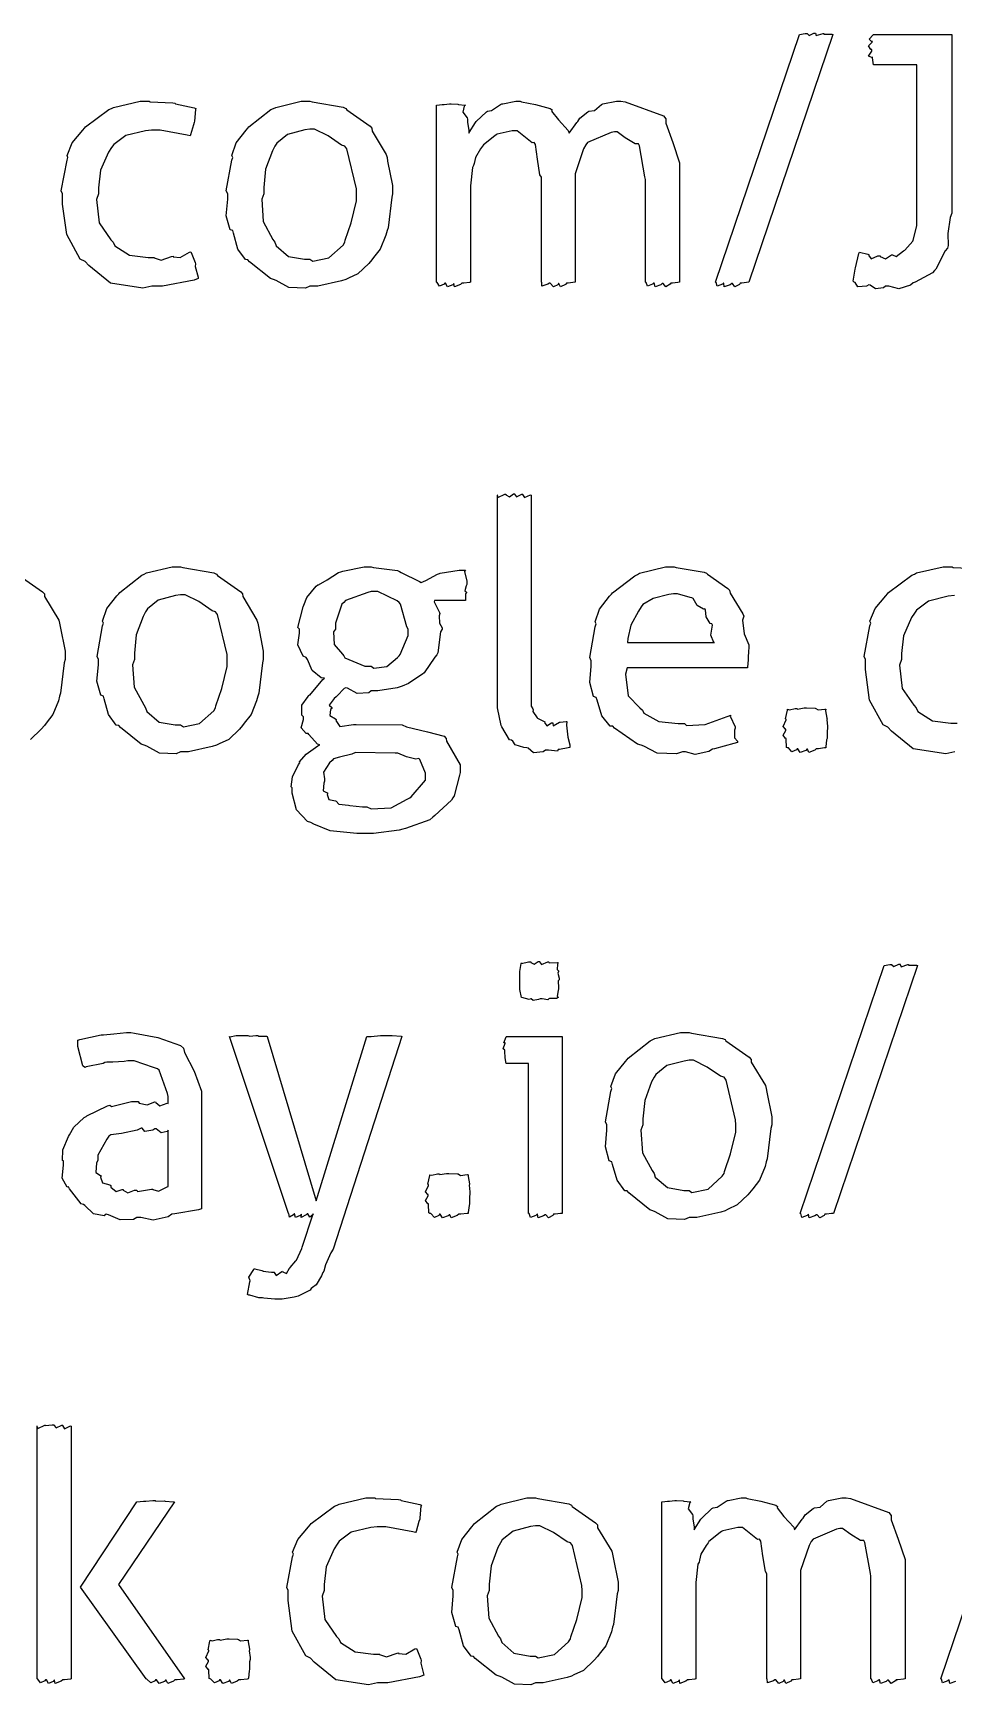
# Model space of a CAD drawing. Extents: x 1.97 to 9.39, y 0.66 to 7.28.
# Drawn here: x 4.143 to 4.588, y 0.698 to 1.497 of the extents above; entities that cross this region are included whole.
import ezdxf

# ---------------------------------------------------------------- set-up
doc = ezdxf.new("R2010")
doc.units = 0
doc.layers.get('0').update_dxf_attribs({"linetype": 'CONTINUOUS'})

msp = doc.modelspace()

# ---------------------------------------------------------------- linework, layer by layer
at = {"color": 0}
for points in [[(4.51313, 1.49621), (4.51313, 1.49621), (4.5159, 1.49664), (4.51682, 1.49664), (4.51676, 1.49658), (4.51774, 1.49567), (4.52013, 1.49685), (4.52094, 1.49685), (4.52083, 1.49675), (4.52126, 1.49561), (4.52453, 1.49669), (4.52485, 1.49664), (4.52485, 1.49636), (4.52881, 1.49631), (4.52919, 1.49621), (4.48861, 1.37641), (4.48757, 1.37636), (4.48525, 1.37598), (4.48449, 1.37598), (4.4841, 1.37538), (4.48193, 1.37419), (4.48074, 1.37576), (4.48036, 1.37576), (4.4796, 1.37522), (4.47678, 1.37419), (4.47657, 1.37598), (4.47646, 1.37598), (4.47586, 1.37543), (4.47325, 1.37446), (4.47276, 1.37636), (4.47254, 1.37641), (4.51313, 1.49621)], [(4.56988, 1.48144), (4.54883, 1.48144), (4.54883, 1.48144), (4.54839, 1.48481), (4.54839, 1.48514), (4.54807, 1.48497), (4.5465, 1.48562), (4.54818, 1.48807), (4.54818, 1.48882), (4.54769, 1.48893), (4.5465, 1.49061), (4.54833, 1.4924), (4.54839, 1.49274), (4.54801, 1.49274), (4.54688, 1.49393), (4.54878, 1.49599), (4.54883, 1.49621), (4.58681, 1.49621), (4.58681, 1.40983), (4.58594, 1.40771), (4.5849, 1.3999), (4.58496, 1.3941), (4.58464, 1.3929), (4.58356, 1.3916), (4.579, 1.38276), (4.57835, 1.38205), (4.57747, 1.38091), (4.56912, 1.37652), (4.56814, 1.37619), (4.56685, 1.375), (4.56108, 1.37321), (4.55626, 1.37446), (4.55469, 1.37446), (4.55382, 1.37375), (4.54992, 1.37316), (4.54731, 1.375), (4.54665, 1.37511), (4.54557, 1.37451), (4.54139, 1.37413), (4.54004, 1.3763), (4.5395, 1.37641), (4.53907, 1.37695), (4.54004, 1.38276), (4.54015, 1.38336), (4.54015, 1.38336), (4.54189, 1.39031), (4.5421, 1.39094), (4.5421, 1.39094), (4.54622, 1.38997), (4.54665, 1.38986), (4.5465, 1.38954), (4.54779, 1.3877), (4.551, 1.38921), (4.55208, 1.38921), (4.55214, 1.38878), (4.55464, 1.38775), (4.55761, 1.3896), (4.55817, 1.38965), (4.55811, 1.3896), (4.55985, 1.38889), (4.56337, 1.3916), (4.56381, 1.39182), (4.56413, 1.39199), (4.56787, 1.39626), (4.56814, 1.39681), (4.56814, 1.39681), (4.56988, 1.40365), (4.56988, 1.40593), (4.56988, 1.48144)], [(4.21892, 1.39117), (4.21903, 1.39074), (4.22092, 1.38596), (4.22108, 1.38531), (4.22097, 1.38401), (4.22233, 1.3788), (4.22239, 1.37815), (4.22038, 1.37739), (4.20508, 1.37446), (4.20003, 1.37446), (4.19564, 1.37348), (4.17996, 1.37598), (4.16949, 1.38444), (4.16769, 1.38639), (4.16542, 1.38759), (4.15886, 1.39942), (4.15685, 1.41422), (4.15685, 1.41917), (4.15614, 1.42063), (4.15901, 1.43539), (4.15944, 1.43674), (4.15901, 1.43772), (4.16151, 1.44379), (4.16661, 1.44987), (4.16749, 1.45085), (4.16792, 1.45144), (4.17919, 1.45985), (4.1805, 1.46039), (4.18147, 1.46094), (4.19439, 1.46386), (4.19874, 1.46386), (4.19917, 1.46354), (4.21018, 1.46317), (4.2111, 1.463), (4.21143, 1.46262), (4.22049, 1.46072), (4.22131, 1.46039), (4.22103, 1.4599), (4.22054, 1.45432), (4.22043, 1.45367), (4.22011, 1.45242), (4.21869, 1.44764), (4.21847, 1.44715), (4.21707, 1.44754), (4.2041, 1.44997), (4.19982, 1.44997), (4.19689, 1.44965), (4.18739, 1.44737), (4.18158, 1.44293), (4.1805, 1.44151), (4.1791, 1.43935), (4.17524, 1.4305), (4.17421, 1.42204), (4.17421, 1.41917), (4.17324, 1.41639), (4.17453, 1.40517), (4.18018, 1.39697), (4.18137, 1.39572), (4.18213, 1.39404), (4.18924, 1.38954), (4.19814, 1.38835), (4.20111, 1.38835), (4.20107, 1.38813), (4.20449, 1.38704), (4.20953, 1.38889), (4.21024, 1.389), (4.21029, 1.38867), (4.21376, 1.38829), (4.21815, 1.39094), (4.21892, 1.39117)], [(4.27642, 1.37446), (4.27425, 1.37348), (4.26622, 1.37381), (4.2601, 1.37717), (4.25885, 1.37771), (4.25738, 1.3782), (4.24729, 1.38628), (4.24647, 1.38726), (4.24528, 1.38737), (4.2416, 1.39247), (4.23947, 1.40007), (4.2391, 1.40136), (4.23785, 1.40181), (4.23594, 1.40858), (4.23671, 1.41656), (4.23671, 1.41917), (4.236, 1.42063), (4.23867, 1.43539), (4.2391, 1.43674), (4.23861, 1.43772), (4.24078, 1.44379), (4.24561, 1.44987), (4.24647, 1.45085), (4.24696, 1.45144), (4.2576, 1.45985), (4.25885, 1.46039), (4.25987, 1.46094), (4.27225, 1.46386), (4.27642, 1.46386), (4.27756, 1.46354), (4.29254, 1.46099), (4.29378, 1.46039), (4.29422, 1.45979), (4.3055, 1.45188), (4.30637, 1.45085), (4.30647, 1.44949), (4.31332, 1.43815), (4.31375, 1.43674), (4.31401, 1.435), (4.31635, 1.42312), (4.31635, 1.41917), (4.31597, 1.41749), (4.31418, 1.40278), (4.31375, 1.40136), (4.31315, 1.39914), (4.31044, 1.39247), (4.30718, 1.38829), (4.30637, 1.38726), (4.30485, 1.38542), (4.29964, 1.38048), (4.29503, 1.37831), (4.29378, 1.37771), (4.29172, 1.37706), (4.28022, 1.37446), (4.27642, 1.37446)], [(4.33757, 1.46192), (4.33757, 1.46192), (4.33778, 1.46197), (4.34039, 1.46235), (4.34125, 1.46235), (4.34125, 1.46229), (4.34386, 1.46257), (4.34472, 1.46257), (4.34472, 1.46257), (4.34793, 1.4624), (4.34819, 1.46235), (4.34819, 1.46235), (4.35135, 1.46203), (4.35167, 1.46192), (4.35107, 1.46158), (4.35037, 1.45865), (4.35243, 1.45589), (4.35254, 1.45518), (4.3526, 1.45378), (4.35319, 1.44982), (4.35319, 1.44846), (4.35335, 1.44879), (4.3565, 1.45367), (4.35688, 1.4541), (4.35688, 1.4541), (4.36176, 1.45876), (4.36231, 1.4591), (4.36231, 1.4591), (4.36426, 1.45942), (4.3686, 1.46235), (4.36925, 1.46257), (4.36963, 1.46257), (4.37597, 1.46386), (4.37815, 1.46386), (4.37879, 1.46354), (4.38542, 1.46229), (4.39264, 1.46044), (4.39356, 1.45975), (4.39328, 1.4591), (4.3966, 1.45497), (4.40132, 1.44971), (4.40181, 1.44846), (4.40181, 1.44846), (4.40549, 1.45367), (4.40593, 1.4541), (4.40593, 1.4541), (4.4069, 1.45574), (4.41081, 1.45876), (4.41135, 1.4591), (4.41135, 1.45904), (4.41407, 1.45942), (4.41743, 1.46235), (4.41808, 1.46257), (4.41808, 1.46257), (4.42458, 1.46386), (4.42676, 1.46386), (4.42882, 1.46354), (4.44732, 1.45682), (4.44846, 1.4554), (4.44846, 1.45324), (4.45182, 1.44396), (4.45518, 1.43419), (4.45518, 1.43088), (4.45518, 1.37641), (4.45437, 1.37636), (4.45171, 1.37598), (4.45085, 1.37598), (4.45057, 1.37543), (4.44851, 1.37419), (4.44715, 1.37576), (4.44672, 1.37576), (4.44607, 1.37522), (4.44336, 1.37419), (4.44282, 1.37598), (4.4426, 1.37598), (4.44206, 1.37543), (4.43961, 1.37446), (4.43896, 1.37636), (4.43869, 1.37641), (4.43869, 1.42611), (4.43842, 1.42736), (4.43576, 1.44233), (4.43522, 1.44325), (4.4336, 1.44331), (4.42887, 1.44624), (4.42497, 1.44911), (4.42372, 1.44911), (4.4221, 1.44883), (4.41069, 1.4439), (4.40983, 1.44282), (4.40875, 1.44092), (4.40462, 1.42887), (4.40462, 1.42481), (4.40462, 1.37641), (4.4036, 1.37636), (4.40126, 1.37598), (4.4005, 1.37598), (4.39996, 1.37538), (4.39757, 1.37419), (4.39681, 1.37576), (4.3966, 1.37576), (4.39626, 1.37522), (4.39415, 1.37419), (4.39264, 1.37598), (4.39225, 1.37598), (4.3915, 1.37543), (4.38861, 1.37446), (4.38851, 1.37641), (4.38835, 1.37641), (4.38835, 1.42719), (4.38764, 1.42833), (4.38639, 1.43588), (4.38542, 1.44303), (4.38487, 1.4439), (4.3839, 1.44385), (4.37663, 1.44954), (4.37424, 1.44954), (4.37283, 1.44928), (4.36703, 1.44792), (4.36643, 1.4476), (4.36578, 1.44715), (4.36035, 1.44282), (4.35992, 1.44217), (4.35894, 1.44092), (4.3565, 1.43674), (4.35585, 1.43381), (4.35558, 1.43283), (4.35504, 1.43186), (4.35406, 1.42301), (4.35406, 1.42003), (4.35406, 1.37641), (4.35357, 1.37636), (4.35081, 1.37598), (4.34993, 1.37598), (4.34918, 1.37538), (4.34636, 1.37419), (4.34608, 1.37576), (4.34603, 1.37576), (4.34549, 1.37516), (4.34293, 1.37419), (4.34201, 1.37598), (4.34169, 1.37598), (4.34136, 1.37543), (4.33914, 1.37446), (4.33789, 1.37636), (4.33757, 1.37641), (4.33757, 1.46192)], [(4.27642, 1.38748), (4.27778, 1.38656), (4.2856, 1.38818), (4.29243, 1.39437), (4.29335, 1.39572), (4.29351, 1.39671), (4.29639, 1.40517), (4.29899, 1.41569), (4.29899, 1.41917), (4.29889, 1.42156), (4.29428, 1.44081), (4.29335, 1.44217), (4.29167, 1.44271), (4.28521, 1.4471), (4.2786, 1.45042), (4.27642, 1.45042), (4.27399, 1.45003), (4.26563, 1.44781), (4.26036, 1.44358), (4.2595, 1.44217), (4.25831, 1.43994), (4.25499, 1.43104), (4.25407, 1.42215), (4.25407, 1.41917), (4.2531, 1.41661), (4.2539, 1.40571), (4.25857, 1.39714), (4.2595, 1.39572), (4.2601, 1.39393), (4.266, 1.38889), (4.27382, 1.38748), (4.27642, 1.38748)], [(4.36719, 1.27355), (4.36703, 1.27344), (4.36735, 1.27241), (4.37071, 1.27398), (4.3711, 1.27398), (4.37115, 1.27365), (4.37294, 1.27273), (4.37478, 1.2742), (4.37543, 1.2742), (4.37532, 1.27393), (4.37631, 1.27268), (4.37896, 1.27403), (4.37935, 1.27398), (4.37918, 1.27376), (4.3801, 1.2723), (4.38314, 1.2736), (4.38346, 1.27355), (4.38346, 1.17719), (4.38336, 1.17584), (4.38346, 1.17155), (4.38417, 1.1703), (4.38433, 1.16981), (4.38428, 1.169), (4.38629, 1.16596), (4.3865, 1.16569), (4.3865, 1.16569), (4.38965, 1.16406), (4.38997, 1.16395), (4.38986, 1.16363), (4.39094, 1.16206), (4.39328, 1.16352), (4.3941, 1.16352), (4.39388, 1.1633), (4.39399, 1.16206), (4.39703, 1.16374), (4.39735, 1.16374), (4.39735, 1.16374), (4.40039, 1.16417), (4.40061, 1.16417), (4.40044, 1.16233), (4.4011, 1.15652), (4.40213, 1.15283), (4.40213, 1.15158), (4.40121, 1.15142), (4.39703, 1.15055), (4.39649, 1.1505), (4.39611, 1.14985), (4.39182, 1.15028), (4.3904, 1.15028), (4.38926, 1.14952), (4.38456, 1.14898), (4.38194, 1.1512), (4.38129, 1.15137), (4.37989, 1.15153), (4.37571, 1.15283), (4.37446, 1.15462), (4.37392, 1.15506), (4.37289, 1.15522), (4.36925, 1.16151), (4.36893, 1.16222), (4.36893, 1.16222), (4.36719, 1.17068), (4.36719, 1.1735), (4.36719, 1.27355)], [(4.21392, 1.14941), (4.21175, 1.14844), (4.20372, 1.14876), (4.1976, 1.15213), (4.19635, 1.15267), (4.19488, 1.15316), (4.18479, 1.16124), (4.18397, 1.16222), (4.18278, 1.16233), (4.1791, 1.16743), (4.17697, 1.17502), (4.1766, 1.17632), (4.17535, 1.17676), (4.17344, 1.18354), (4.17421, 1.19152), (4.17421, 1.19412), (4.1735, 1.19558), (4.17617, 1.21034), (4.1766, 1.2117), (4.17611, 1.21267), (4.17828, 1.21875), (4.18311, 1.22483), (4.18397, 1.2258), (4.18446, 1.2264), (4.1951, 1.23481), (4.19635, 1.23535), (4.19737, 1.23589), (4.20975, 1.23882), (4.21392, 1.23882), (4.21506, 1.2385), (4.23004, 1.23595), (4.23128, 1.23535), (4.23172, 1.23475), (4.243, 1.22683), (4.24387, 1.2258), (4.24397, 1.22445), (4.25082, 1.21311), (4.25125, 1.2117), (4.25151, 1.20996), (4.25385, 1.19808), (4.25385, 1.19412), (4.25347, 1.19244), (4.25168, 1.17773), (4.25125, 1.17632), (4.25065, 1.1741), (4.24794, 1.16743), (4.24468, 1.16325), (4.24387, 1.16222), (4.24235, 1.16037), (4.23714, 1.15544), (4.23253, 1.15327), (4.23128, 1.15267), (4.22922, 1.15202), (4.21772, 1.14941), (4.21392, 1.14941)], [(4.32107, 1.16243), (4.32319, 1.16146), (4.33328, 1.15918), (4.34125, 1.15696), (4.34233, 1.15593), (4.3425, 1.15457), (4.34907, 1.14323), (4.34907, 1.13943), (4.34874, 1.13818), (4.34614, 1.1282), (4.3456, 1.12728), (4.34494, 1.12608), (4.33686, 1.1186), (4.33583, 1.11795), (4.33442, 1.11664), (4.32269, 1.11241), (4.32129, 1.11209), (4.31956, 1.11155), (4.30718, 1.10992), (4.30306, 1.10992), (4.29904, 1.10992), (4.28618, 1.11127), (4.27832, 1.11448), (4.27681, 1.11534), (4.27522, 1.11578), (4.26997, 1.12147), (4.2679, 1.12945), (4.2679, 1.13205), (4.26736, 1.13249), (4.26801, 1.13742), (4.27094, 1.14334), (4.2716, 1.14421), (4.27138, 1.14459), (4.27458, 1.14827), (4.28017, 1.15234), (4.28114, 1.15289), (4.28011, 1.15316), (4.27588, 1.15777), (4.2755, 1.15831), (4.27468, 1.15831), (4.27214, 1.16108), (4.27333, 1.16504), (4.27333, 1.16634), (4.27251, 1.16716), (4.27251, 1.17198), (4.2755, 1.17627), (4.27593, 1.17698), (4.27636, 1.17676), (4.28271, 1.18446), (4.28353, 1.185), (4.2819, 1.18517), (4.27746, 1.18875), (4.27518, 1.19401), (4.27463, 1.19499), (4.27317, 1.19575), (4.27056, 1.20117), (4.27138, 1.20681), (4.27138, 1.20866), (4.27056, 1.20958), (4.27317, 1.21951), (4.27354, 1.22038), (4.27354, 1.22038), (4.2749, 1.22396), (4.27951, 1.22949), (4.28028, 1.23014), (4.28065, 1.23009), (4.28472, 1.23264), (4.29025, 1.23611), (4.29135, 1.23644), (4.29226, 1.23671), (4.30263, 1.23882), (4.3061, 1.23882), (4.30713, 1.2385), (4.31874, 1.23703), (4.31976, 1.23665), (4.32058, 1.23617), (4.32943, 1.23177), (4.33018, 1.23123), (4.33018, 1.23123), (4.33242, 1.23231), (4.33811, 1.2353), (4.33908, 1.23557), (4.33936, 1.23579), (4.34858, 1.2373), (4.35167, 1.2373), (4.35124, 1.2366), (4.35232, 1.23193), (4.35232, 1.23036), (4.35194, 1.22971), (4.35135, 1.22732), (4.35211, 1.22667), (4.35211, 1.22645), (4.35157, 1.2258), (4.35167, 1.22287), (4.35167, 1.22255), (4.33669, 1.22255), (4.33653, 1.22195), (4.33914, 1.21685), (4.33931, 1.21625), (4.33892, 1.21522), (4.33908, 1.21159), (4.34039, 1.20942), (4.34039, 1.20866), (4.33963, 1.20741), (4.33822, 1.19727), (4.33778, 1.19629), (4.33681, 1.19515), (4.3316, 1.18761), (4.33083, 1.18696), (4.32915, 1.18582), (4.32411, 1.18251), (4.32101, 1.18126), (4.31999, 1.18088), (4.31868, 1.18045), (4.30925, 1.17893), (4.3061, 1.17893), (4.3049, 1.17795), (4.29926, 1.17763), (4.29465, 1.18023), (4.29372, 1.18045), (4.29303, 1.18012), (4.28956, 1.17659), (4.28917, 1.17611), (4.28819, 1.17524), (4.28581, 1.17204), (4.287, 1.1709), (4.287, 1.17046), (4.2864, 1.16992), (4.28608, 1.16694), (4.28879, 1.16547), (4.28917, 1.16504), (4.2889, 1.16455), (4.2909, 1.16168), (4.29747, 1.16271), (4.29872, 1.16265), (4.32107, 1.16243)], [(4.42979, 1.19), (4.42893, 1.18696), (4.43033, 1.17659), (4.43599, 1.17068), (4.43718, 1.1696), (4.43788, 1.16819), (4.44504, 1.16417), (4.45443, 1.16309), (4.45757, 1.16309), (4.45856, 1.16211), (4.4675, 1.16265), (4.47814, 1.16656), (4.47993, 1.16721), (4.47965, 1.16661), (4.48199, 1.16157), (4.4821, 1.16092), (4.48167, 1.15994), (4.48172, 1.15625), (4.48313, 1.15457), (4.48318, 1.15397), (4.48144, 1.15343), (4.47211, 1.15093), (4.47103, 1.15072), (4.46924, 1.14958), (4.46268, 1.14811), (4.45801, 1.14941), (4.45649, 1.14941), (4.45372, 1.14849), (4.44428, 1.14876), (4.43788, 1.15213), (4.43653, 1.15267), (4.43474, 1.1531), (4.42372, 1.16081), (4.42285, 1.16178), (4.42156, 1.16189), (4.41754, 1.16688), (4.41525, 1.17437), (4.41482, 1.17567), (4.41351, 1.17622), (4.41168, 1.18294), (4.41243, 1.19086), (4.41243, 1.19347), (4.41174, 1.19504), (4.41439, 1.20991), (4.41482, 1.21126), (4.41433, 1.21229), (4.4165, 1.21843), (4.42133, 1.22461), (4.42219, 1.22559), (4.42269, 1.22624), (4.43349, 1.23459), (4.43479, 1.23513), (4.43582, 1.23573), (4.44835, 1.23882), (4.45258, 1.23882), (4.4535, 1.2385), (4.46707, 1.23633), (4.46821, 1.23579), (4.46858, 1.23524), (4.47851, 1.22846), (4.47928, 1.22754), (4.47954, 1.22613), (4.48579, 1.2162), (4.48622, 1.21495), (4.48557, 1.21311), (4.48643, 1.20649), (4.48861, 1.20112), (4.48861, 1.19933), (4.4885, 1.19841), (4.48839, 1.19477), (4.48839, 1.19434), (4.48828, 1.19385), (4.48796, 1.19032), (4.48796, 1.19), (4.42979, 1.19)], [(4.21392, 1.16243), (4.21528, 1.16151), (4.2231, 1.16314), (4.22993, 1.16932), (4.23085, 1.17068), (4.23101, 1.17166), (4.23389, 1.18012), (4.23649, 1.19065), (4.23649, 1.19412), (4.23639, 1.19651), (4.23178, 1.21577), (4.23085, 1.21712), (4.22917, 1.21767), (4.22271, 1.22206), (4.2161, 1.22537), (4.21392, 1.22537), (4.21149, 1.22499), (4.20313, 1.22277), (4.19786, 1.21853), (4.197, 1.21712), (4.19581, 1.2149), (4.19249, 1.206), (4.19157, 1.1971), (4.19157, 1.19412), (4.1906, 1.19157), (4.1914, 1.18066), (4.19607, 1.17209), (4.197, 1.17068), (4.1976, 1.16889), (4.2035, 1.16385), (4.21132, 1.16243), (4.21392, 1.16243)], [(4.3061, 1.19086), (4.30729, 1.18994), (4.31364, 1.19065), (4.31879, 1.19504), (4.31956, 1.19586), (4.3201, 1.19645), (4.32389, 1.20562), (4.32389, 1.20866), (4.32335, 1.20985), (4.32026, 1.22087), (4.31956, 1.22168), (4.31863, 1.22249), (4.30919, 1.22689), (4.3061, 1.22689), (4.30436, 1.2264), (4.29357, 1.22255), (4.29286, 1.22168), (4.29189, 1.22081), (4.28874, 1.2117), (4.28874, 1.20866), (4.28776, 1.20741), (4.28808, 1.20133), (4.29215, 1.19672), (4.29286, 1.19586), (4.29329, 1.19482), (4.3029, 1.19086), (4.3061, 1.19086)], [(4.47211, 1.20237), (4.47163, 1.20237), (4.47021, 1.20584), (4.47103, 1.21061), (4.47081, 1.21126), (4.46989, 1.21153), (4.46799, 1.21473), (4.46772, 1.21815), (4.46733, 1.21864), (4.46669, 1.21837), (4.4636, 1.22011), (4.46169, 1.22353), (4.46104, 1.22385), (4.46029, 1.22396), (4.45415, 1.2258), (4.45215, 1.2258), (4.44993, 1.22542), (4.44233, 1.22363), (4.43739, 1.22059), (4.43653, 1.21951), (4.43522, 1.21745), (4.43158, 1.21061), (4.43018, 1.20421), (4.43001, 1.20237), (4.47211, 1.20237)], [(4.50738, 1.15137), (4.50683, 1.15158), (4.50672, 1.1556), (4.50672, 1.15593), (4.50635, 1.15593), (4.50526, 1.15755), (4.50651, 1.15978), (4.50651, 1.16048), (4.50635, 1.16043), (4.50526, 1.16173), (4.50667, 1.16488), (4.50672, 1.16526), (4.5064, 1.16542), (4.50726, 1.16965), (4.50738, 1.17003), (4.50738, 1.17003), (4.50831, 1.16976), (4.51101, 1.17046), (4.51193, 1.17046), (4.51215, 1.17008), (4.5154, 1.17068), (4.5165, 1.17068), (4.5165, 1.17068), (4.52067, 1.17052), (4.52106, 1.17046), (4.52106, 1.17046), (4.52208, 1.16971), (4.52539, 1.17014), (4.52582, 1.17003), (4.52576, 1.16927), (4.52642, 1.16569), (4.52647, 1.16526), (4.52632, 1.16493), (4.52669, 1.16178), (4.52669, 1.1607), (4.52647, 1.15956), (4.52647, 1.15636), (4.52647, 1.15593), (4.52626, 1.15522), (4.52588, 1.1518), (4.52582, 1.15137), (4.52528, 1.15131), (4.52225, 1.15093), (4.52126, 1.15093), (4.52051, 1.15028), (4.51764, 1.14914), (4.51693, 1.15072), (4.51671, 1.15072), (4.51617, 1.15012), (4.51351, 1.14914), (4.51232, 1.15093), (4.51193, 1.15093), (4.51167, 1.15039), (4.5095, 1.14941), (4.50776, 1.15131), (4.50738, 1.15137)], [(4.2985, 1.1492), (4.29665, 1.14838), (4.29075, 1.14692), (4.28776, 1.146), (4.28722, 1.14529), (4.28592, 1.14421), (4.28299, 1.1397), (4.28353, 1.13645), (4.28353, 1.13531), (4.2831, 1.13428), (4.28288, 1.13053), (4.28478, 1.12967), (4.28504, 1.12923), (4.28478, 1.1288), (4.28564, 1.12641), (4.28874, 1.12576), (4.28917, 1.12554), (4.28917, 1.12554), (4.29047, 1.12408), (4.29503, 1.1237), (4.29568, 1.12359), (4.29579, 1.12348), (4.30186, 1.12294), (4.30393, 1.12294), (4.3061, 1.12185), (4.31575, 1.1224), (4.32351, 1.12657), (4.32476, 1.12728), (4.32542, 1.12771), (4.33236, 1.13569), (4.33236, 1.13835), (4.33225, 1.13911), (4.32964, 1.14573), (4.3291, 1.14616), (4.32769, 1.14594), (4.32319, 1.14708), (4.31896, 1.14876), (4.3176, 1.14876), (4.2985, 1.1492)], [(4.37864, 1.03076), (4.37864, 1.03076), (4.37799, 1.03456), (4.37799, 1.03488), (4.37799, 1.03488), (4.37799, 1.03814), (4.37799, 1.03923), (4.37793, 1.03939), (4.37799, 1.04237), (4.37799, 1.04335), (4.37799, 1.04335), (4.37853, 1.0472), (4.37864, 1.04747), (4.37869, 1.0472), (4.38206, 1.04791), (4.38319, 1.04791), (4.38319, 1.04769), (4.38487, 1.04677), (4.38683, 1.04812), (4.38753, 1.04812), (4.38743, 1.04796), (4.38835, 1.04671), (4.39144, 1.04796), (4.39187, 1.04791), (4.39208, 1.04742), (4.39611, 1.04758), (4.39643, 1.04747), (4.39615, 1.04677), (4.39594, 1.04432), (4.39665, 1.04362), (4.39665, 1.04335), (4.39626, 1.04253), (4.39686, 1.04009), (4.39686, 1.03923), (4.39643, 1.03879), (4.39665, 1.03532), (4.39665, 1.03488), (4.39638, 1.03407), (4.39594, 1.03136), (4.39643, 1.03093), (4.39643, 1.03076), (4.39572, 1.03017), (4.39231, 1.03017), (4.39187, 1.03011), (4.3915, 1.02962), (4.38867, 1.03011), (4.38775, 1.03011), (4.38693, 1.02978), (4.38433, 1.0293), (4.38346, 1.03011), (4.38319, 1.03011), (4.38243, 1.02968), (4.37896, 1.03071), (4.37864, 1.03076)], [(4.5541, 1.04617), (4.5541, 1.04617), (4.55686, 1.0466), (4.55778, 1.0466), (4.55772, 1.04655), (4.55871, 1.04563), (4.56108, 1.04682), (4.5619, 1.04682), (4.56179, 1.04671), (4.56222, 1.04557), (4.56549, 1.04666), (4.56581, 1.0466), (4.56581, 1.04633), (4.56976, 1.04628), (4.57015, 1.04617), (4.52957, 0.926378), (4.52854, 0.926324), (4.52621, 0.925944), (4.52544, 0.925944), (4.52507, 0.925347), (4.52289, 0.924154), (4.52171, 0.925726), (4.52132, 0.925726), (4.52056, 0.925185), (4.51774, 0.924154), (4.51753, 0.925944), (4.51742, 0.925944), (4.51682, 0.925401), (4.51421, 0.924425), (4.51372, 0.926324), (4.51351, 0.926378), (4.5541, 1.04617)], [(4.2079, 0.982801), (4.20763, 0.984375), (4.20356, 0.99566), (4.20269, 0.996257), (4.20085, 0.996907), (4.19146, 1.00016), (4.18837, 1.00016), (4.18658, 0.999837), (4.18121, 0.999403), (4.17817, 0.999457), (4.17731, 0.999294), (4.17643, 0.998861), (4.16829, 0.997179), (4.16754, 0.996907), (4.16661, 0.997721), (4.16428, 1.00705), (4.16428, 1.01015), (4.1651, 1.01042), (4.17551, 1.01264), (4.17665, 1.01275), (4.17665, 1.0127), (4.18169, 1.01318), (4.18782, 1.01383), (4.18989, 1.01383), (4.19157, 1.01351), (4.20296, 1.01145), (4.21382, 1.00754), (4.21528, 1.00624), (4.21582, 1.00412), (4.22043, 0.995117), (4.22396, 0.985406), (4.22396, 0.98215), (4.22396, 0.928549), (4.22254, 0.928168), (4.21104, 0.926161), (4.20964, 0.925944), (4.2079, 0.924642), (4.20063, 0.923178), (4.19467, 0.924425), (4.19271, 0.924425), (4.19119, 0.923449), (4.18474, 0.92334), (4.17904, 0.925726), (4.17796, 0.925944), (4.17697, 0.925239), (4.17176, 0.926215), (4.16764, 0.930176), (4.16689, 0.930718), (4.16581, 0.930935), (4.16015, 0.938314), (4.15972, 0.939182), (4.15913, 0.939128), (4.15657, 0.94336), (4.15733, 0.949707), (4.15733, 0.951768), (4.15685, 0.951932), (4.15701, 0.957086), (4.15967, 0.963488), (4.16015, 0.964356), (4.16015, 0.964356), (4.16228, 0.968044), (4.16732, 0.972711), (4.16818, 0.973253), (4.16857, 0.973469), (4.1786, 0.978407), (4.17969, 0.978678), (4.18056, 0.978082), (4.19015, 0.980414), (4.19336, 0.980414), (4.19385, 0.979656), (4.19781, 0.978842), (4.20144, 0.980251), (4.20204, 0.980197), (4.20193, 0.979981), (4.20383, 0.978407), (4.20747, 0.979656), (4.2079, 0.979546), (4.2079, 0.982801)], [(4.27794, 0.926161), (4.27778, 0.925726), (4.27642, 0.924479), (4.27544, 0.926161), (4.27512, 0.926161), (4.27453, 0.925618), (4.27225, 0.924317), (4.27229, 0.925944), (4.27229, 0.925944), (4.27175, 0.925401), (4.26947, 0.924371), (4.26899, 0.926161), (4.26882, 0.926161), (4.26844, 0.925618), (4.2665, 0.924533), (4.26617, 0.926378), (4.266, 0.926378), (4.23757, 1.01188), (4.23774, 1.01177), (4.24083, 1.01232), (4.24192, 1.01232), (4.24192, 1.01232), (4.24533, 1.01232), (4.24647, 1.01232), (4.24647, 1.01232), (4.24735, 1.01199), (4.25028, 1.01232), (4.25125, 1.01232), (4.25151, 1.0121), (4.25549, 1.01199), (4.25581, 1.01188), (4.27946, 0.932454), (4.30399, 1.01188), (4.30399, 1.01188), (4.30604, 1.01194), (4.31049, 1.01232), (4.31201, 1.01232), (4.31201, 1.01232), (4.31511, 1.01232), (4.31614, 1.01232), (4.31614, 1.01232), (4.32047, 1.01199), (4.3209, 1.01188), (4.28771, 0.909017), (4.28657, 0.907281), (4.2839, 0.901585), (4.28315, 0.898492), (4.28271, 0.897732), (4.28201, 0.896212), (4.2794, 0.891872), (4.27761, 0.890625), (4.27707, 0.890136), (4.27653, 0.889214), (4.27078, 0.886447), (4.27013, 0.886231), (4.26888, 0.885906), (4.26297, 0.884928), (4.26101, 0.884928), (4.25939, 0.884928), (4.25407, 0.885471), (4.25342, 0.885579), (4.25179, 0.885579), (4.24735, 0.886774), (4.2469, 0.886882), (4.24631, 0.887153), (4.24744, 0.893337), (4.24756, 0.893826), (4.2475, 0.893826), (4.24681, 0.895617), (4.24929, 0.899197), (4.24951, 0.899685), (4.24972, 0.899522), (4.25319, 0.898708), (4.25364, 0.8986), (4.25369, 0.898492), (4.25786, 0.897949), (4.25928, 0.897949), (4.25917, 0.897732), (4.26004, 0.896431), (4.26286, 0.898329), (4.26318, 0.898383), (4.26329, 0.898058), (4.26503, 0.897353), (4.26654, 0.899903), (4.26687, 0.900119), (4.26682, 0.900228), (4.26969, 0.903429), (4.26992, 0.903808), (4.26992, 0.903808), (4.27251, 0.909451), (4.27274, 0.910101), (4.27794, 0.926161)], [(4.38211, 0.998861), (4.37147, 0.998861), (4.37136, 0.998861), (4.37082, 1.00163), (4.37082, 1.0019), (4.37082, 1.0019), (4.37061, 1.0045), (4.37061, 1.00537), (4.37056, 1.00537), (4.36979, 1.00591), (4.37076, 1.00857), (4.37082, 1.00884), (4.37076, 1.00879), (4.37017, 1.00884), (4.37136, 1.01166), (4.37147, 1.01188), (4.39839, 1.01188), (4.39839, 0.926378), (4.39751, 0.926324), (4.39507, 0.925944), (4.39426, 0.925944), (4.39393, 0.925347), (4.39176, 0.924154), (4.39051, 0.925726), (4.39014, 0.925726), (4.38943, 0.925185), (4.38683, 0.924154), (4.38639, 0.925944), (4.38624, 0.925944), (4.38564, 0.925347), (4.38303, 0.924425), (4.38238, 0.926324), (4.38211, 0.926378), (4.38211, 0.998861)], [(4.45975, 0.924425), (4.45757, 0.923449), (4.44954, 0.923774), (4.44342, 0.927137), (4.44217, 0.927681), (4.44069, 0.928168), (4.43061, 0.936253), (4.42979, 0.937229), (4.4286, 0.937337), (4.42492, 0.942437), (4.42279, 0.950032), (4.42242, 0.951335), (4.42117, 0.951768), (4.41928, 0.95855), (4.42003, 0.966525), (4.42003, 0.969129), (4.41932, 0.970594), (4.42199, 0.985351), (4.42242, 0.986708), (4.42193, 0.987685), (4.4241, 0.993761), (4.42893, 0.999837), (4.42979, 1.00081), (4.43028, 1.00141), (4.44092, 1.00982), (4.44217, 1.01036), (4.44319, 1.01091), (4.45557, 1.01383), (4.45975, 1.01383), (4.46089, 1.01351), (4.47586, 1.01096), (4.47711, 1.01036), (4.47754, 1.00977), (4.48882, 1.00184), (4.48969, 1.00081), (4.48981, 0.999457), (4.49664, 0.988118), (4.49707, 0.986708), (4.49735, 0.984972), (4.49968, 0.97309), (4.49968, 0.969129), (4.49929, 0.967449), (4.4975, 0.952746), (4.49707, 0.951335), (4.49647, 0.94911), (4.49376, 0.942437), (4.4905, 0.93826), (4.48969, 0.937229), (4.48817, 0.935385), (4.48296, 0.930447), (4.47835, 0.928276), (4.47711, 0.927681), (4.47504, 0.927029), (4.46354, 0.924425), (4.45975, 0.924425)], [(4.45975, 0.937446), (4.4611, 0.936524), (4.46892, 0.938151), (4.47575, 0.944336), (4.47667, 0.945692), (4.47683, 0.946669), (4.47971, 0.955132), (4.48232, 0.965657), (4.48232, 0.969129), (4.48221, 0.971517), (4.4776, 0.990776), (4.47667, 0.992133), (4.47499, 0.992676), (4.46853, 0.997071), (4.46192, 1.00038), (4.45975, 1.00038), (4.45731, 1), (4.44894, 0.997775), (4.44368, 0.993544), (4.44282, 0.992133), (4.44162, 0.989908), (4.43832, 0.981011), (4.43739, 0.972114), (4.43739, 0.969129), (4.43642, 0.966581), (4.43722, 0.955675), (4.44189, 0.947103), (4.44282, 0.945692), (4.44342, 0.943901), (4.44933, 0.938857), (4.45714, 0.937446), (4.45975, 0.937446)], [(4.2079, 0.966525), (4.20747, 0.965983), (4.20454, 0.965386), (4.20204, 0.967176), (4.20139, 0.967176), (4.20042, 0.966525), (4.19656, 0.965875), (4.19526, 0.967611), (4.19488, 0.967611), (4.19282, 0.966525), (4.18533, 0.964953), (4.18012, 0.964356), (4.17925, 0.963704), (4.17817, 0.962294), (4.17383, 0.95459), (4.17383, 0.951986), (4.17318, 0.950738), (4.1729, 0.946072), (4.17524, 0.944661), (4.17557, 0.944174), (4.17524, 0.943847), (4.17611, 0.941189), (4.17969, 0.940104), (4.18012, 0.939833), (4.18024, 0.939074), (4.18267, 0.936903), (4.18565, 0.937989), (4.18619, 0.937879), (4.18614, 0.937608), (4.18837, 0.936307), (4.19162, 0.937663), (4.19271, 0.937663), (4.19303, 0.937011), (4.19982, 0.938043), (4.20053, 0.938097), (4.20047, 0.937989), (4.20324, 0.937175), (4.20736, 0.93929), (4.2079, 0.939399), (4.2079, 0.966525)], [(4.33447, 0.926378), (4.33393, 0.926594), (4.33382, 0.93061), (4.33382, 0.930935), (4.33344, 0.930935), (4.33236, 0.932563), (4.33361, 0.934788), (4.33361, 0.935493), (4.33344, 0.935439), (4.33236, 0.93674), (4.33376, 0.939887), (4.33382, 0.940267), (4.3335, 0.940429), (4.33436, 0.944661), (4.33447, 0.945042), (4.33447, 0.945042), (4.33539, 0.944769), (4.33811, 0.945475), (4.33903, 0.945475), (4.33925, 0.945096), (4.3425, 0.945692), (4.34358, 0.945692), (4.34358, 0.945692), (4.34776, 0.945529), (4.34814, 0.945475), (4.34814, 0.945475), (4.34918, 0.944715), (4.35249, 0.94515), (4.35292, 0.945042), (4.35286, 0.944282), (4.35351, 0.940701), (4.35357, 0.940267), (4.3534, 0.939942), (4.35379, 0.936794), (4.35379, 0.93571), (4.35357, 0.934571), (4.35357, 0.931369), (4.35357, 0.930935), (4.35335, 0.930231), (4.35297, 0.926812), (4.35292, 0.926378), (4.35238, 0.926324), (4.34933, 0.925944), (4.34836, 0.925944), (4.3476, 0.925293), (4.34472, 0.924154), (4.34403, 0.925726), (4.34381, 0.925726), (4.34326, 0.925131), (4.3406, 0.924154), (4.33942, 0.925944), (4.33903, 0.925944), (4.33876, 0.925401), (4.33658, 0.924425), (4.33485, 0.926324), (4.33447, 0.926378)], [(4.14453, 0.823568), (4.14442, 0.82346), (4.14492, 0.822428), (4.14828, 0.824001), (4.14865, 0.824001), (4.14865, 0.823893), (4.15175, 0.824219), (4.15278, 0.824219), (4.15267, 0.823947), (4.15375, 0.8227), (4.15647, 0.824056), (4.1569, 0.824001), (4.15674, 0.823785), (4.15771, 0.822319), (4.16069, 0.823622), (4.16103, 0.823568), (4.16103, 0.701389), (4.1606, 0.701335), (4.15782, 0.700956), (4.1569, 0.700956), (4.15614, 0.700358), (4.15326, 0.699164), (4.15289, 0.700737), (4.15278, 0.700737), (4.15229, 0.700196), (4.14996, 0.699164), (4.14899, 0.700956), (4.14865, 0.700956), (4.14833, 0.700412), (4.14615, 0.699436), (4.14486, 0.701335), (4.14453, 0.701389), (4.14453, 0.823568)], [(4.16558, 0.74566), (4.19271, 0.786893), (4.19271, 0.786893), (4.19596, 0.787326), (4.19706, 0.787326), (4.19706, 0.787326), (4.20047, 0.787543), (4.20161, 0.787543), (4.20199, 0.787326), (4.206, 0.787381), (4.20638, 0.787326), (4.20638, 0.787326), (4.2105, 0.787001), (4.21094, 0.786893), (4.18381, 0.746962), (4.21571, 0.701389), (4.21528, 0.701335), (4.21218, 0.700956), (4.21115, 0.700956), (4.21044, 0.700304), (4.20768, 0.699164), (4.20687, 0.700737), (4.2066, 0.700737), (4.20611, 0.700142), (4.2035, 0.699164), (4.20221, 0.700956), (4.20182, 0.700956), (4.20161, 0.700467), (4.19949, 0.699436), (4.19764, 0.701335), (4.19726, 0.701389), (4.16558, 0.74566)], [(4.32796, 0.716146), (4.32807, 0.715712), (4.32997, 0.710938), (4.33014, 0.710286), (4.33003, 0.708985), (4.33138, 0.703776), (4.33143, 0.703125), (4.32943, 0.702365), (4.31413, 0.699436), (4.30908, 0.699436), (4.30469, 0.69846), (4.28901, 0.700956), (4.27854, 0.709418), (4.27675, 0.711372), (4.27447, 0.712565), (4.2679, 0.724393), (4.2659, 0.739204), (4.2659, 0.74414), (4.26519, 0.745606), (4.26807, 0.760363), (4.2685, 0.761719), (4.26807, 0.762696), (4.27056, 0.768772), (4.27567, 0.774849), (4.27653, 0.775825), (4.27696, 0.776421), (4.28825, 0.784831), (4.28956, 0.785374), (4.29053, 0.785915), (4.30344, 0.788846), (4.30778, 0.788846), (4.30821, 0.788519), (4.31922, 0.78814), (4.32015, 0.787978), (4.32047, 0.787597), (4.32954, 0.785699), (4.33035, 0.785374), (4.33008, 0.784885), (4.32958, 0.779297), (4.32949, 0.778646), (4.32915, 0.777399), (4.32775, 0.772624), (4.32753, 0.772136), (4.32611, 0.772515), (4.31315, 0.774957), (4.30886, 0.774957), (4.30593, 0.774631), (4.29644, 0.772353), (4.29064, 0.767904), (4.28956, 0.766493), (4.28814, 0.764324), (4.28429, 0.755479), (4.28326, 0.747017), (4.28326, 0.74414), (4.28228, 0.741374), (4.28358, 0.730143), (4.28922, 0.721951), (4.29042, 0.720703), (4.29118, 0.719021), (4.29829, 0.714518), (4.30718, 0.713325), (4.31017, 0.713325), (4.31011, 0.713108), (4.31353, 0.712022), (4.31858, 0.713867), (4.31928, 0.713976), (4.31933, 0.71365), (4.32281, 0.713271), (4.32721, 0.715929), (4.32796, 0.716146)], [(4.38547, 0.699436), (4.38331, 0.69846), (4.37528, 0.698785), (4.36914, 0.702149), (4.36789, 0.702692), (4.36643, 0.703179), (4.35633, 0.711262), (4.35553, 0.71224), (4.35433, 0.712349), (4.35064, 0.717449), (4.34853, 0.725043), (4.34814, 0.726346), (4.3469, 0.726779), (4.345, 0.733561), (4.34576, 0.741536), (4.34576, 0.74414), (4.34506, 0.745606), (4.34771, 0.760363), (4.34814, 0.761719), (4.34765, 0.762696), (4.34983, 0.768772), (4.35465, 0.774849), (4.35553, 0.775825), (4.35601, 0.776421), (4.36664, 0.784831), (4.36789, 0.785374), (4.36893, 0.785915), (4.38129, 0.788846), (4.38547, 0.788846), (4.38661, 0.788519), (4.40158, 0.785969), (4.40283, 0.785374), (4.40326, 0.784776), (4.41456, 0.776856), (4.41542, 0.775825), (4.41553, 0.774468), (4.42236, 0.763129), (4.42279, 0.761719), (4.42307, 0.759983), (4.4254, 0.748101), (4.4254, 0.74414), (4.42503, 0.742458), (4.42324, 0.727756), (4.42279, 0.726346), (4.42219, 0.724121), (4.41949, 0.717449), (4.41624, 0.713271), (4.41542, 0.71224), (4.4139, 0.710394), (4.40869, 0.705458), (4.40408, 0.703287), (4.40283, 0.702692), (4.40076, 0.70204), (4.38926, 0.699436), (4.38547, 0.699436)], [(4.44656, 0.786893), (4.44656, 0.786893), (4.44678, 0.786947), (4.44938, 0.787326), (4.45025, 0.787326), (4.45025, 0.787272), (4.45285, 0.787543), (4.45372, 0.787543), (4.45372, 0.787543), (4.45692, 0.787381), (4.45719, 0.787326), (4.45719, 0.787326), (4.46035, 0.787001), (4.46067, 0.786893), (4.46007, 0.786567), (4.45936, 0.783638), (4.46143, 0.780871), (4.46153, 0.780165), (4.46158, 0.778754), (4.46218, 0.774794), (4.46218, 0.773438), (4.46235, 0.773762), (4.4655, 0.778646), (4.46587, 0.779081), (4.46587, 0.779081), (4.47076, 0.783746), (4.47131, 0.784071), (4.47131, 0.784071), (4.47325, 0.784397), (4.4776, 0.787326), (4.47825, 0.787543), (4.47862, 0.787543), (4.48497, 0.788846), (4.48714, 0.788846), (4.48779, 0.788519), (4.49442, 0.787272), (4.50163, 0.785428), (4.50256, 0.784722), (4.50228, 0.784071), (4.50558, 0.779949), (4.51031, 0.774685), (4.51079, 0.773438), (4.51079, 0.773438), (4.51449, 0.778646), (4.51492, 0.779081), (4.51492, 0.779081), (4.5159, 0.780707), (4.51981, 0.783746), (4.52035, 0.784071), (4.52035, 0.784017), (4.52306, 0.784397), (4.52642, 0.787326), (4.52707, 0.787543), (4.52707, 0.787543), (4.53358, 0.788846), (4.53575, 0.788846), (4.53782, 0.788519), (4.55632, 0.781793), (4.55746, 0.780382), (4.55746, 0.778212), (4.56082, 0.768935), (4.56418, 0.759169), (4.56418, 0.75586), (4.56418, 0.701389), (4.56337, 0.701335), (4.56071, 0.700956), (4.55985, 0.700956), (4.55957, 0.700412), (4.55751, 0.699164), (4.55615, 0.700737), (4.55572, 0.700737), (4.55507, 0.700196), (4.55236, 0.699164), (4.55181, 0.700956), (4.5516, 0.700956), (4.55106, 0.700412), (4.54861, 0.699436), (4.54796, 0.701335), (4.54769, 0.701389), (4.54769, 0.751085), (4.54742, 0.752333), (4.54476, 0.767307), (4.54422, 0.768229), (4.54258, 0.768283), (4.53787, 0.771213), (4.53396, 0.774089), (4.53271, 0.774089), (4.53108, 0.773817), (4.51969, 0.768881), (4.51882, 0.767796), (4.51774, 0.765896), (4.51361, 0.753851), (4.51361, 0.749783), (4.51361, 0.701389), (4.51258, 0.701335), (4.51025, 0.700956), (4.5095, 0.700956), (4.50896, 0.700358), (4.50657, 0.699164), (4.50581, 0.700737), (4.50558, 0.700737), (4.50526, 0.700196), (4.50315, 0.699164), (4.50163, 0.700956), (4.50125, 0.700956), (4.50049, 0.700412), (4.49761, 0.699436), (4.4975, 0.701389), (4.49735, 0.701389), (4.49735, 0.752171), (4.49664, 0.75331), (4.49539, 0.760851), (4.49442, 0.768013), (4.49387, 0.768881), (4.49289, 0.768826), (4.48562, 0.774522), (4.48324, 0.774522), (4.48182, 0.774251), (4.47601, 0.772894), (4.47542, 0.772569), (4.47478, 0.772136), (4.46935, 0.767796), (4.46892, 0.767144), (4.46793, 0.765896), (4.4655, 0.761719), (4.46485, 0.758789), (4.46457, 0.757813), (4.46403, 0.756836), (4.46306, 0.747993), (4.46306, 0.745008), (4.46306, 0.701389), (4.46257, 0.701335), (4.45979, 0.700956), (4.45893, 0.700956), (4.45817, 0.700358), (4.45535, 0.699164), (4.45508, 0.700737), (4.45503, 0.700737), (4.45449, 0.700142), (4.45193, 0.699164), (4.45101, 0.700956), (4.45068, 0.700956), (4.45036, 0.700412), (4.44814, 0.699436), (4.44689, 0.701335), (4.44656, 0.701389), (4.44656, 0.786893)], [(4.38547, 0.712457), (4.38683, 0.711535), (4.39464, 0.713162), (4.40147, 0.719347), (4.4024, 0.720703), (4.40256, 0.721679), (4.40543, 0.730143), (4.40804, 0.740668), (4.40804, 0.74414), (4.40793, 0.746528), (4.40332, 0.765787), (4.4024, 0.767144), (4.40072, 0.767686), (4.39426, 0.772081), (4.38764, 0.77539), (4.38547, 0.77539), (4.38303, 0.775011), (4.37468, 0.772786), (4.36942, 0.768554), (4.36854, 0.767144), (4.36735, 0.764919), (4.36404, 0.756022), (4.36312, 0.747125), (4.36312, 0.74414), (4.36214, 0.74159), (4.36296, 0.730686), (4.36762, 0.722114), (4.36854, 0.720703), (4.36914, 0.718912), (4.37506, 0.713867), (4.38286, 0.712457), (4.38547, 0.712457)], [(4.22819, 0.701389), (4.22765, 0.701606), (4.22754, 0.705621), (4.22754, 0.705946), (4.22715, 0.705946), (4.22607, 0.707574), (4.22732, 0.709799), (4.22732, 0.710504), (4.22715, 0.710449), (4.22607, 0.711751), (4.22749, 0.714899), (4.22754, 0.715278), (4.22721, 0.71544), (4.22808, 0.719672), (4.22819, 0.720053), (4.22819, 0.720053), (4.22911, 0.719781), (4.23182, 0.720486), (4.23275, 0.720486), (4.23296, 0.720107), (4.23622, 0.720703), (4.23731, 0.720703), (4.23731, 0.720703), (4.24149, 0.72054), (4.24186, 0.720486), (4.24186, 0.720486), (4.24289, 0.719726), (4.24621, 0.720161), (4.24664, 0.720053), (4.24658, 0.719293), (4.24724, 0.715712), (4.24729, 0.715278), (4.24712, 0.714953), (4.2475, 0.711806), (4.2475, 0.710721), (4.24729, 0.709581), (4.24729, 0.706381), (4.24729, 0.705946), (4.24707, 0.70524), (4.24669, 0.701824), (4.24664, 0.701389), (4.2461, 0.701335), (4.24306, 0.700956), (4.24208, 0.700956), (4.24132, 0.700304), (4.23844, 0.699164), (4.23774, 0.700737), (4.23753, 0.700737), (4.23699, 0.700142), (4.23432, 0.699164), (4.23313, 0.700956), (4.23275, 0.700956), (4.23247, 0.700412), (4.23031, 0.699436), (4.22857, 0.701335), (4.22819, 0.701389)]]:
    msp.add_lwpolyline(points, close=True, dxfattribs=at)
for points in [[(4.58822, 1.14941), (4.58382, 1.14844), (4.56814, 1.15093), (4.55767, 1.1594), (4.55588, 1.16135), (4.5536, 1.16254), (4.54704, 1.17437), (4.54503, 1.18918), (4.54503, 1.19412), (4.54432, 1.19558), (4.54719, 1.21034), (4.54764, 1.2117), (4.54719, 1.21267), (4.54969, 1.21875), (4.55479, 1.22483), (4.55567, 1.2258), (4.5561, 1.2264), (4.56739, 1.23481), (4.56868, 1.23535), (4.56967, 1.23589), (4.58257, 1.23882), (4.58692, 1.23882), (4.58735, 1.2385), (4.59836, 1.23812)], [(4.1359, 1.23475), (4.14719, 1.22683), (4.14806, 1.2258), (4.14817, 1.22445), (4.155, 1.21311), (4.15543, 1.2117), (4.15571, 1.20996), (4.15804, 1.19808), (4.15804, 1.19412), (4.15767, 1.19244), (4.15587, 1.17773), (4.15543, 1.17632), (4.15483, 1.1741), (4.15213, 1.16743), (4.14887, 1.16325), (4.14806, 1.16222), (4.14654, 1.16037), (4.14133, 1.15544)], [(4.588, 1.22493), (4.58507, 1.22461), (4.57557, 1.22233), (4.56976, 1.21788), (4.56868, 1.21647), (4.56728, 1.2143), (4.56342, 1.20546), (4.56239, 1.19699), (4.56239, 1.19412), (4.56142, 1.19135), (4.56272, 1.18012), (4.56836, 1.17193), (4.56956, 1.17068), (4.57032, 1.169), (4.57742, 1.1645), (4.58632, 1.1633), (4.58931, 1.1633)], [(4.5886, 0.700196), (4.58578, 0.699164), (4.58556, 0.700956), (4.58544, 0.700956), (4.58485, 0.700412), (4.58225, 0.699436), (4.58176, 0.701335), (4.58154, 0.701389), (4.62212, 0.821181)]]:
    msp.add_lwpolyline(points, dxfattribs=at)

doc.saveas('drawing.dxf')
